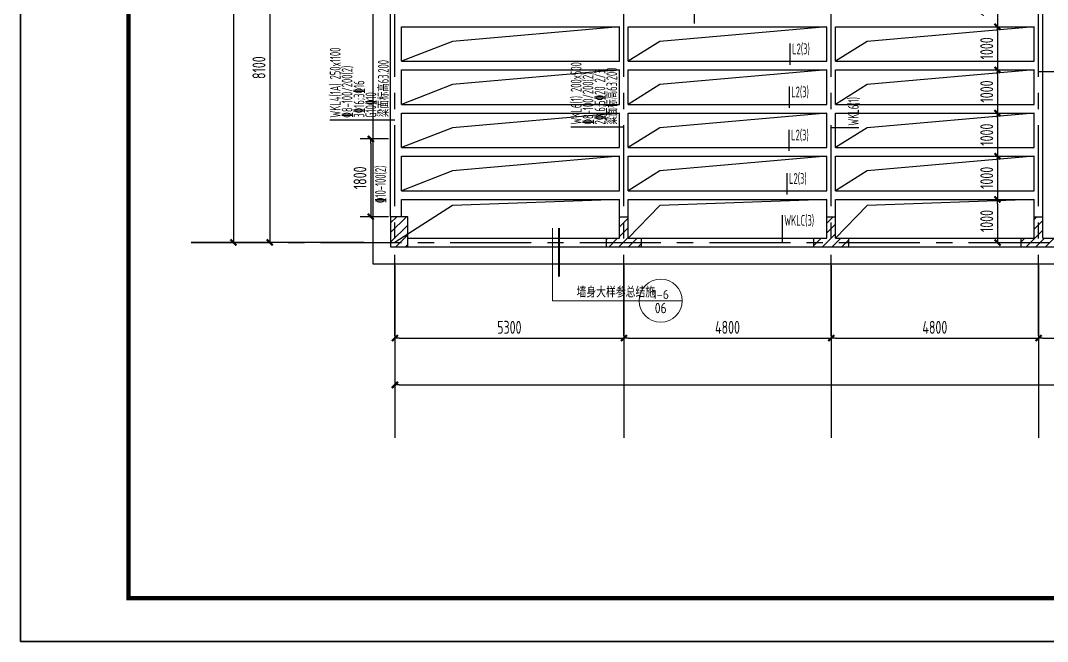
# Model space of a CAD drawing. Extents: x 580289 to 1106878, y -144605 to 78052.
# Drawn here: x 924820 to 948594, y 18547 to 32931 of the extents above; entities that cross this region are included whole.
import ezdxf
from ezdxf.enums import TextEntityAlignment as Align

# ---------------------------------------------------------------- set-up
doc = ezdxf.new("R2010")
doc.units = 0
doc.header["$LTSCALE"] = 100
doc.linetypes.add('CENTER', pattern=[2, 1.25, -0.25, 0.25, -0.25])
doc.layers.get('0').update_dxf_attribs({"linetype": 'CONTINUOUS'})
doc.layers.get('Defpoints').update_dxf_attribs({"linetype": 'CONTINUOUS'})
for name, color, linetype in [('AXIS', 3, 'CONTINUOUS'), ('COLU', 7, 'CONTINUOUS'), ('DIM', 3, 'CONTINUOUS'), ('PAXIS', 253, 'CENTER'), ('T图框', 7, 'CONTINUOUS'), ('图框', 254, 'CONTINUOUS'), ('垂直标注', 2, 'CONTINUOUS'), ('建筑隐线', 115, 'CONTINUOUS'), ('梁', 4, 'CONTINUOUS'), ('水平标注', 2, 'CONTINUOUS'), ('零厚板', 7, 'CONTINUOUS')]:
    doc.layers.add(name, color=color, linetype=linetype)
doc.layers.add('DIM_IDEN', color=1, linetype='CONTINUOUS', lineweight=18)
doc.styles.add('_TCH_LABEL', font='tssdeng.shx', dxfattribs={"width": 0.7, "bigfont": 'tssdchn.shx'})
doc.styles.get("Standard").update_dxf_attribs({"font": 'tssdeng.shx', "width": 0.7, "bigfont": 'tssdchn.shx'})
doc.styles.add('TSSD_Dimension', font='Tssdeng.shx', dxfattribs={"width": 0.7, "bigfont": 'tssdchn.shx'})
doc.dimstyles.new('TSSD_100_100$0', dxfattribs={"dimtxt": 300, "dimasz": 100, "dimexe": 250, "dimexo": 250, "dimgap": 100, "dimtad": 1, "dimdec": 0, "dimzin": 0, "dimdsep": 46, "dimtxsty": 'TSSD_Dimension', "dimblk": '_TSDBK', "dimblk1": '_TSDBK', "dimblk2": '_TSDBK', "dimsah": 1, "dimcen": 0, "dimclrt": 7, "dimadec": 0, "dimazin": 0, "dimtfac": 1, "dimtdec": 0, "dimtix": 1, "dimtmove": 2, "dimatfit": 3, "dimldrblk": '_TSDBK', "dimfxl": 1, "dimtolj": 1, "dimtzin": 0, "dimarcsym": 0})

# ---------------------------------------------------------------- blocks, each defined once
blk = doc.blocks.new('A$C72C84CBD')
at = {"layer": '图框', "color": 0}
for points in [[(0, 0), (0, 59400), (84100, 59400), (84100, 0)], [(0, 0), (84100, 0), (84100, 59400), (0, 59400)]]:
    blk.add_lwpolyline(points, close=True, dxfattribs=at)
at = {"layer": '图框', "color": 0, "const_width": 100}
blk.add_lwpolyline([(2500, 1000), (83100, 1000), (83100, 58400), (2500, 58400)], close=True, dxfattribs=at)
blk = doc.blocks.new('图框')
at = {"layer": 'T图框', "color": 4}
blk.add_blockref('A$C72C84CBD', (602717, 102744), dxfattribs=at)
blk = doc.blocks.new('_TSDBK')
blk.add_line((-1, 0), (0, 0))
at = {"const_width": 0.5}
blk.add_lwpolyline([(-0.7, -0.7), (0.7, 0.7)], dxfattribs=at)
blk = doc.blocks.new('*D1759')
at = {"layer": 'Defpoints', "color": 0}
for p in [(930589, 35889), (930589, 27789), (930589, 27789)]:
    blk.add_point(p, dxfattribs=at)
at = {"layer": 'DIM', "color": 0, "lineweight": -2}
for p, q in [((930589, 35789), (930589, 27889)), ((930839, 27789), (930839, 27789))]:
    blk.add_line(p, q, dxfattribs=at)
at = {"layer": 'DIM', "color": 0, "lineweight": -2, "xscale": 100, "yscale": 100, "zscale": 100}
for p, rotation in [((930589, 35889), 90), ((930589, 27789), 270)]:
    blk.add_blockref('_TSDBK', p, dxfattribs=dict(at, rotation=rotation))
at = {"layer": 'DIM', "color": 7, "insert": (930339, 31839), "char_height": 300, "attachment_point": 5, "rotation": 90, "style": 'TSSD_Dimension'}
blk.add_mtext('\\A1;8100', dxfattribs=at)
blk = doc.blocks.new('*D1776')
at = {"layer": 'Defpoints', "color": 0}
for p in [(933487, 25629), (938787, 25629), (938787, 25574)]:
    blk.add_point(p, dxfattribs=at)
at = {"layer": 'DIM', "color": 0, "lineweight": -2}
for p, q in [((933587, 25574), (938687, 25574)), ((933487, 25379), (933487, 25324)), ((938787, 25379), (938787, 25324))]:
    blk.add_line(p, q, dxfattribs=at)
at = {"layer": 'DIM', "color": 0, "lineweight": -2, "xscale": 100, "yscale": 100, "zscale": 100, "rotation": 180}
blk.add_blockref('_TSDBK', (933487, 25574), dxfattribs=at)
at = {"layer": 'DIM', "color": 0, "lineweight": -2, "xscale": 100, "yscale": 100, "zscale": 100}
blk.add_blockref('_TSDBK', (938787, 25574), dxfattribs=at)
at = {"layer": 'DIM', "color": 7, "insert": (936137, 25824), "char_height": 300, "attachment_point": 5, "style": 'TSSD_Dimension'}
blk.add_mtext('\\A1;5300', dxfattribs=at)
blk = doc.blocks.new('*D1777')
at = {"layer": 'Defpoints', "color": 0}
for p in [(938787, 25629), (943587, 25629), (943587, 25574)]:
    blk.add_point(p, dxfattribs=at)
at = {"layer": 'DIM', "color": 0, "lineweight": -2}
for p, q in [((938887, 25574), (943487, 25574)), ((938787, 25379), (938787, 25324)), ((943587, 25379), (943587, 25324))]:
    blk.add_line(p, q, dxfattribs=at)
at = {"layer": 'DIM', "color": 0, "lineweight": -2, "xscale": 100, "yscale": 100, "zscale": 100, "rotation": 180}
blk.add_blockref('_TSDBK', (938787, 25574), dxfattribs=at)
at = {"layer": 'DIM', "color": 0, "lineweight": -2, "xscale": 100, "yscale": 100, "zscale": 100}
blk.add_blockref('_TSDBK', (943587, 25574), dxfattribs=at)
at = {"layer": 'DIM', "color": 7, "insert": (941187, 25824), "char_height": 300, "attachment_point": 5, "style": 'TSSD_Dimension'}
blk.add_mtext('\\A1;4800', dxfattribs=at)
blk = doc.blocks.new('*D1778')
at = {"layer": 'Defpoints', "color": 0}
for p in [(943587, 25629), (948387, 25574), (948387, 25574)]:
    blk.add_point(p, dxfattribs=at)
at = {"layer": 'DIM', "color": 0, "lineweight": -2}
for p, q in [((943687, 25574), (948287, 25574)), ((943587, 25379), (943587, 25324))]:
    blk.add_line(p, q, dxfattribs=at)
at = {"layer": 'DIM', "color": 0, "lineweight": -2, "xscale": 100, "yscale": 100, "zscale": 100, "rotation": 180}
blk.add_blockref('_TSDBK', (943587, 25574), dxfattribs=at)
at = {"layer": 'DIM', "color": 0, "lineweight": -2, "xscale": 100, "yscale": 100, "zscale": 100}
blk.add_blockref('_TSDBK', (948387, 25574), dxfattribs=at)
at = {"layer": 'DIM', "color": 7, "insert": (945987, 25824), "char_height": 300, "attachment_point": 5, "style": 'TSSD_Dimension'}
blk.add_mtext('\\A1;4800', dxfattribs=at)
blk = doc.blocks.new('*D1779')
at = {"layer": 'Defpoints', "color": 0}
for p in [(948387, 25574), (953187, 25574), (953187, 25574)]:
    blk.add_point(p, dxfattribs=at)
at = {"layer": 'DIM', "color": 0, "lineweight": -2}
for p, q in [((953187, 25824), (953187, 25824)), ((948487, 25574), (953087, 25574))]:
    blk.add_line(p, q, dxfattribs=at)
at = {"layer": 'DIM', "color": 0, "lineweight": -2, "xscale": 100, "yscale": 100, "zscale": 100, "rotation": 180}
blk.add_blockref('_TSDBK', (948387, 25574), dxfattribs=at)
at = {"layer": 'DIM', "color": 0, "lineweight": -2, "xscale": 100, "yscale": 100, "zscale": 100}
blk.add_blockref('_TSDBK', (953187, 25574), dxfattribs=at)
at = {"layer": 'DIM', "color": 7, "insert": (950787, 25824), "char_height": 300, "attachment_point": 5, "style": 'TSSD_Dimension'}
blk.add_mtext('\\A1;4800', dxfattribs=at)
blk = doc.blocks.new('*D1784')
at = {"layer": 'Defpoints', "color": 0}
for p in [(929564, 42089), (929564, 27789), (929748, 27789)]:
    blk.add_point(p, dxfattribs=at)
at = {"layer": 'DIM', "color": 0, "lineweight": -2}
for p, q in [((929814, 42089), (929998, 42089)), ((929748, 41989), (929748, 27889)), ((929814, 27789), (929998, 27789))]:
    blk.add_line(p, q, dxfattribs=at)
at = {"layer": 'DIM', "color": 0, "lineweight": -2, "xscale": 100, "yscale": 100, "zscale": 100}
for p, rotation in [((929748, 42089), 90), ((929748, 27789), 270)]:
    blk.add_blockref('_TSDBK', p, dxfattribs=dict(at, rotation=rotation))
at = {"layer": 'DIM', "color": 7, "insert": (929498, 34939), "char_height": 300, "attachment_point": 5, "rotation": 90, "style": 'TSSD_Dimension'}
blk.add_mtext('\\A1;14300', dxfattribs=at)
blk = doc.blocks.new('*D1787')
at = {"layer": 'Defpoints', "color": 0}
for p in [(933487, 24490), (972887, 24490), (972887, 24490)]:
    blk.add_point(p, dxfattribs=at)
at = {"layer": 'DIM', "color": 0, "lineweight": -2}
for p, q in [((933587, 24490), (972787, 24490)), ((933487, 24240), (933487, 24240))]:
    blk.add_line(p, q, dxfattribs=at)
at = {"layer": 'DIM', "color": 0, "lineweight": -2, "xscale": 100, "yscale": 100, "zscale": 100, "rotation": 180}
blk.add_blockref('_TSDBK', (933487, 24490), dxfattribs=at)
at = {"layer": 'DIM', "color": 0, "lineweight": -2, "xscale": 100, "yscale": 100, "zscale": 100}
blk.add_blockref('_TSDBK', (972887, 24490), dxfattribs=at)
at = {"layer": 'DIM', "color": 7, "insert": (953187, 24740), "char_height": 300, "attachment_point": 5, "style": 'TSSD_Dimension'}
blk.add_mtext('\\A1;39400', dxfattribs=at)
blk = doc.blocks.new('*D1795')
at = {"layer": 'Defpoints', "color": 0}
for p in [(933587, 30187), (932929, 28387), (933587, 28387)]:
    blk.add_point(p, dxfattribs=at)
at = {"layer": 'DIM', "color": 0, "lineweight": -2}
for p, q in [((933337, 30187), (932679, 30187)), ((932929, 30087), (932929, 28487)), ((933337, 28387), (932679, 28387))]:
    blk.add_line(p, q, dxfattribs=at)
at = {"layer": 'DIM', "color": 0, "lineweight": -2, "xscale": 100, "yscale": 100, "zscale": 100}
for p, rotation in [((932929, 30187), 90), ((932929, 28387), 270)]:
    blk.add_blockref('_TSDBK', p, dxfattribs=dict(at, rotation=rotation))
at = {"layer": 'DIM', "color": 7, "insert": (932679, 29287), "char_height": 300, "attachment_point": 5, "rotation": 90, "style": 'TSSD_Dimension'}
blk.add_mtext('\\A1;1800', dxfattribs=at)
blk = doc.blocks.new('*D1799')
at = {"layer": 'Defpoints', "color": 0}
for p in [(947443, 33787), (947437, 32787), (947443, 32787)]:
    blk.add_point(p, dxfattribs=at)
at = {"layer": 'DIM', "color": 0, "lineweight": -2}
for p, q in [((947193, 33787), (947187, 33787)), ((947437, 33687), (947437, 32887)), ((947193, 32787), (947187, 32787))]:
    blk.add_line(p, q, dxfattribs=at)
at = {"layer": 'DIM', "color": 0, "lineweight": -2, "xscale": 100, "yscale": 100, "zscale": 100}
for p, rotation in [((947437, 33787), 90), ((947437, 32787), 270)]:
    blk.add_blockref('_TSDBK', p, dxfattribs=dict(at, rotation=rotation))
at = {"layer": 'DIM', "color": 7, "insert": (947187, 33287), "char_height": 300, "attachment_point": 5, "rotation": 90, "style": 'TSSD_Dimension'}
blk.add_mtext('\\A1;1000', dxfattribs=at)
blk = doc.blocks.new('*D1800')
at = {"layer": 'Defpoints', "color": 0}
for p in [(947443, 32787), (947391, 31787), (947437, 31787)]:
    blk.add_point(p, dxfattribs=at)
at = {"layer": 'DIM', "color": 0, "lineweight": -2}
for p, q in [((947193, 32787), (947187, 32787)), ((947437, 32687), (947437, 31887)), ((947641, 31787), (947687, 31787))]:
    blk.add_line(p, q, dxfattribs=at)
at = {"layer": 'DIM', "color": 0, "lineweight": -2, "xscale": 100, "yscale": 100, "zscale": 100}
for p, rotation in [((947437, 32787), 90), ((947437, 31787), 270)]:
    blk.add_blockref('_TSDBK', p, dxfattribs=dict(at, rotation=rotation))
at = {"layer": 'DIM', "color": 7, "insert": (947187, 32287), "char_height": 300, "attachment_point": 5, "rotation": 90, "style": 'TSSD_Dimension'}
blk.add_mtext('\\A1;1000', dxfattribs=at)
blk = doc.blocks.new('*D1801')
at = {"layer": 'Defpoints', "color": 0}
for p in [(947391, 31787), (947391, 30787), (947437, 30787)]:
    blk.add_point(p, dxfattribs=at)
at = {"layer": 'DIM', "color": 0, "lineweight": -2}
for p, q in [((947437, 31687), (947437, 30887)), ((947641, 31787), (947687, 31787)), ((947641, 30787), (947687, 30787))]:
    blk.add_line(p, q, dxfattribs=at)
at = {"layer": 'DIM', "color": 0, "lineweight": -2, "xscale": 100, "yscale": 100, "zscale": 100}
for p, rotation in [((947437, 31787), 90), ((947437, 30787), 270)]:
    blk.add_blockref('_TSDBK', p, dxfattribs=dict(at, rotation=rotation))
at = {"layer": 'DIM', "color": 7, "insert": (947187, 31287), "char_height": 300, "attachment_point": 5, "rotation": 90, "style": 'TSSD_Dimension'}
blk.add_mtext('\\A1;1000', dxfattribs=at)
blk = doc.blocks.new('*D1802')
at = {"layer": 'Defpoints', "color": 0}
for p in [(947391, 30787), (947367, 29787), (947437, 29787)]:
    blk.add_point(p, dxfattribs=at)
at = {"layer": 'DIM', "color": 0, "lineweight": -2}
for p, q in [((947437, 30687), (947437, 29887)), ((947641, 30787), (947687, 30787)), ((947617, 29787), (947687, 29787))]:
    blk.add_line(p, q, dxfattribs=at)
at = {"layer": 'DIM', "color": 0, "lineweight": -2, "xscale": 100, "yscale": 100, "zscale": 100}
for p, rotation in [((947437, 30787), 90), ((947437, 29787), 270)]:
    blk.add_blockref('_TSDBK', p, dxfattribs=dict(at, rotation=rotation))
at = {"layer": 'DIM', "color": 7, "insert": (947187, 30287), "char_height": 300, "attachment_point": 5, "rotation": 90, "style": 'TSSD_Dimension'}
blk.add_mtext('\\A1;1000', dxfattribs=at)
blk = doc.blocks.new('*D1803')
at = {"layer": 'Defpoints', "color": 0}
for p in [(947307, 29787), (947307, 28787), (947437, 28787)]:
    blk.add_point(p, dxfattribs=at)
at = {"layer": 'DIM', "color": 0, "lineweight": -2}
for p, q in [((947557, 29787), (947687, 29787)), ((947437, 29687), (947437, 28887)), ((947557, 28787), (947687, 28787))]:
    blk.add_line(p, q, dxfattribs=at)
at = {"layer": 'DIM', "color": 0, "lineweight": -2, "xscale": 100, "yscale": 100, "zscale": 100}
for p, rotation in [((947437, 29787), 90), ((947437, 28787), 270)]:
    blk.add_blockref('_TSDBK', p, dxfattribs=dict(at, rotation=rotation))
at = {"layer": 'DIM', "color": 7, "insert": (947187, 29287), "char_height": 300, "attachment_point": 5, "rotation": 90, "style": 'TSSD_Dimension'}
blk.add_mtext('\\A1;1000', dxfattribs=at)
blk = doc.blocks.new('*D1804')
at = {"layer": 'Defpoints', "color": 0}
for p in [(947307, 28787), (947307, 27787), (947437, 27787)]:
    blk.add_point(p, dxfattribs=at)
at = {"layer": 'DIM', "color": 0, "lineweight": -2}
for p, q in [((947557, 28787), (947687, 28787)), ((947437, 28687), (947437, 27887)), ((947557, 27787), (947687, 27787))]:
    blk.add_line(p, q, dxfattribs=at)
at = {"layer": 'DIM', "color": 0, "lineweight": -2, "xscale": 100, "yscale": 100, "zscale": 100}
for p, rotation in [((947437, 28787), 90), ((947437, 27787), 270)]:
    blk.add_blockref('_TSDBK', p, dxfattribs=dict(at, rotation=rotation))
at = {"layer": 'DIM', "color": 7, "insert": (947187, 28287), "char_height": 300, "attachment_point": 5, "rotation": 90, "style": 'TSSD_Dimension'}
blk.add_mtext('\\A1;1000', dxfattribs=at)

msp = doc.modelspace()

# ---------------------------------------------------------------- hatches: boundary and pattern name
at = {"layer": 'COLU'}
h = msp.add_hatch(dxfattribs=at)
h.set_pattern_fill('ANSI31', color=256, scale=50, style=0)
h.set_pattern_definition([(45, (824765.89, -9209.69), (-112.2532, 112.2532), [])])
h.paths.add_polyline_path([(933287.2, 41687.2), (933287.2, 42187.2), (933787.2, 42187.2), (933787.2, 41987.2), (933487.2, 41987.2), (933487.2, 41687.2)])
h.paths.add_polyline_path([(933787.2, 27687.2), (933787.2, 28387.2), (933387.2, 28387.2), (933387.2, 27687.2)])
h.paths.add_polyline_path([(973087.2, 41687.2), (973087.2, 42187.2), (972587.2, 42187.2), (972587.2, 41987.2), (972887.2, 41987.2), (972887.2, 41687.2)])
h.paths.add_polyline_path([(973087.2, 37187.2), (973087.2, 37687.2), (972887.2, 37687.2), (972887.2, 37387.2), (972587.2, 37387.2), (972587.2, 37187.2)])
h.paths.add_polyline_path([(972987.2, 35287.2), (972987.2, 35987.2), (972487.2, 35987.2), (972487.2, 35787.2), (972787.2, 35787.2), (972787.2, 35287.2)])
h.paths.add_polyline_path([(972587.2, 28387.2), (972587.2, 27687.2), (972987.2, 27687.2), (972987.2, 28387.2)])
h.paths.add_polyline_path([(970487.2, 41687.2), (970487.2, 41987.2), (970787.2, 41987.2), (970787.2, 42187.2), (970287.2, 42187.2), (970287.2, 41687.2)])
h.paths.add_polyline_path([(970787.2, 37187.2), (970787.2, 37387.2), (970487.2, 37387.2), (970487.2, 37687.2), (970287.2, 37687.2), (970287.2, 37187.2)])
h.paths.add_polyline_path([(953587.2, 27687.2), (953587.2, 27887.2), (953287.2, 27887.2), (953287.2, 28187.2), (953087.2, 28187.2), (953087.2, 27887.2), (952787.2, 27887.2), (952787.2, 27687.2)])
h.paths.add_polyline_path([(936087.2, 41687.2), (936087.2, 42187.2), (935587.2, 42187.2), (935587.2, 41987.2), (935887.2, 41987.2), (935887.2, 41687.2)])
h.paths.add_polyline_path([(936087.2, 37187.2), (936087.2, 37687.2), (935887.2, 37687.2), (935887.2, 37387.2), (935587.2, 37387.2), (935587.2, 37187.2)])
h.paths.add_polyline_path([(933787.2, 37187.2), (933787.2, 37387.2), (933487.2, 37387.2), (933487.2, 37687.2), (933287.2, 37687.2), (933287.2, 37187.2)])
h.paths.add_polyline_path([(933587.2, 35287.2), (933587.2, 35787.2), (933887.2, 35787.2), (933887.2, 35987.2), (933387.2, 35987.2), (933387.2, 35287.2)])
h.paths.add_polyline_path([(967687.2, 35287.2), (967487.2, 35287.2), (967487.2, 35787.2), (967187.2, 35787.2), (967187.2, 35987.2), (967687.2, 35987.2), (967987.2, 35987.2), (967987.2, 35787.2), (967687.2, 35787.2)])
h.paths.add_polyline_path([(962887.2, 35287.2), (962687.2, 35287.2), (962687.2, 35787.2), (962387.2, 35787.2), (962387.2, 35987.2), (962887.2, 35987.2), (963187.2, 35987.2), (963187.2, 35787.2), (962887.2, 35787.2)])
h.paths.add_polyline_path([(943687.2, 35287.2), (943487.2, 35287.2), (943487.2, 35787.2), (943187.2, 35787.2), (943187.2, 35987.2), (943687.2, 35987.2), (943987.2, 35987.2), (943987.2, 35787.2), (943687.2, 35787.2)])
h.paths.add_polyline_path([(967187.2, 27687.2), (967187.2, 27887.2), (967487.2, 27887.2), (967487.2, 28387.2), (967687.2, 28387.2), (967687.2, 27887.2), (967987.2, 27887.2), (967987.2, 27687.2), (967487.2, 27687.2)])
h.paths.add_polyline_path([(962387.2, 27687.2), (962387.2, 27887.2), (962687.2, 27887.2), (962687.2, 28387.2), (962887.2, 28387.2), (962887.2, 27887.2), (963187.2, 27887.2), (963187.2, 27687.2), (962687.2, 27687.2)])
h.paths.add_polyline_path([(957587.2, 27687.2), (957587.2, 27887.2), (957887.2, 27887.2), (957887.2, 28387.2), (958087.2, 28387.2), (958087.2, 27887.2), (958387.2, 27887.2), (958387.2, 27687.2), (957887.2, 27687.2)])
h.paths.add_polyline_path([(947987.2, 27687.2), (947987.2, 27887.2), (948287.2, 27887.2), (948287.2, 28387.2), (948487.2, 28387.2), (948487.2, 27887.2), (948787.2, 27887.2), (948787.2, 27687.2), (948287.2, 27687.2)])
h.paths.add_polyline_path([(943187.2, 27687.2), (943187.2, 27887.2), (943487.2, 27887.2), (943487.2, 28387.2), (943687.2, 28387.2), (943687.2, 27887.2), (943987.2, 27887.2), (943987.2, 27687.2), (943487.2, 27687.2)])
h.paths.add_polyline_path([(956637.2, 39587.2), (956637.2, 37387.2), (956237.2, 37387.2), (956237.2, 37187.2), (956837.2, 37187.2), (956837.2, 37687.2), (956837.2, 39787.2), (956237.2, 39787.2), (956237.2, 39587.2)])
h.paths.add_polyline_path([(949737.2, 37687.2), (949737.2, 39287.2), (949737.2, 39587.2), (950137.2, 39587.2), (950137.2, 39787.2), (949537.2, 39787.2), (949537.2, 37687.2), (949537.2, 37187.2), (950137.2, 37187.2), (950137.2, 37387.2), (949737.2, 37387.2)])
h.paths.add_polyline_path([(938387.2, 27687.2), (938387.2, 27887.2), (938687.2, 27887.2), (938687.2, 28387.2), (938887.2, 28387.2), (938887.2, 27887.2), (939187.2, 27887.2), (939187.2, 27687.2), (938687.2, 27687.2)])
h.paths.add_polyline_path([(958087.2, 35287.2), (957887.2, 35287.2), (957887.2, 35987.2), (958387.2, 35987.2), (958387.2, 35787.2), (958087.2, 35787.2)])
h.paths.add_polyline_path([(938887.2, 35287.2), (938687.2, 35287.2), (938687.2, 35787.2), (938387.2, 35787.2), (938387.2, 35987.2), (938887.2, 35987.2), (939187.2, 35987.2), (939187.2, 35787.2), (938887.2, 35787.2)])
h.paths.add_polyline_path([(948487.2, 35287.2), (948287.2, 35287.2), (948287.2, 35787.2), (947987.2, 35787.2), (947987.2, 35987.2), (948487.2, 35987.2)])
edge = h.paths.add_edge_path(flags=17)
edge.add_line((956637.2, 37687.2), (956637.2, 37387.2))

# ---------------------------------------------------------------- linework, layer by layer
at = {"layer": 'AXIS'}
for p, q in [((932767.2, 27788.5), (928767.2, 27788.5)), ((933487.2, 27261.4), (933487.2, 23261.4)), ((938787.2, 27261.4), (938787.2, 23261.4)), ((943587.2, 27261.4), (943587.2, 23261.4)), ((948387.2, 27261.4), (948387.2, 23261.4))]:
    msp.add_line(p, q, dxfattribs=at)
at = {"layer": 'COLU'}
msp.add_lwpolyline([(933787.2, 27687.2), (933787.2, 28387.2), (933387.2, 28387.2), (933387.2, 27687.2)], close=True, dxfattribs=at)
msp.add_lwpolyline([(933787.2, 27687.2), (933787.2, 28387.2), (933387.2, 28387.2), (933387.2, 27687.2)], close=True, dxfattribs=at)
msp.add_lwpolyline([(933787.2, 27687.2), (933787.2, 28387.2), (933387.2, 28387.2), (933387.2, 27687.2)], close=True, dxfattribs=at)
for points in [[(938687.2, 27887.2), (938687.2, 28387.2)], [(938687.2, 28387.2), (938887.2, 28387.2)], [(938887.2, 27887.2), (938887.2, 28387.2)], [(943487.2, 27887.2), (943487.2, 28387.2)], [(943487.2, 28387.2), (943687.2, 28387.2)], [(943687.2, 27887.2), (943687.2, 28387.2)], [(948287.2, 27887.2), (948287.2, 28387.2)], [(948287.2, 28387.2), (948487.2, 28387.2)], [(948487.2, 27887.2), (948487.2, 28387.2)], [(938387.2, 27887.2), (938687.2, 27887.2)], [(938387.2, 27687.2), (938387.2, 27887.2)], [(938887.2, 27887.2), (939187.2, 27887.2)], [(939187.2, 27887.2), (939187.2, 27687.2)], [(943187.2, 27887.2), (943487.2, 27887.2)], [(943187.2, 27687.2), (943187.2, 27887.2)], [(943687.2, 27887.2), (943987.2, 27887.2)], [(943987.2, 27887.2), (943987.2, 27687.2)], [(947987.2, 27887.2), (948287.2, 27887.2)], [(947987.2, 27687.2), (947987.2, 27887.2)], [(948487.2, 27887.2), (948787.2, 27887.2)], [(938387.2, 27687.2), (938687.2, 27687.2)], [(938687.2, 27687.2), (939187.2, 27687.2)], [(943187.2, 27687.2), (943487.2, 27687.2)], [(943487.2, 27687.2), (943987.2, 27687.2)], [(947987.2, 27687.2), (948287.2, 27687.2)], [(948287.2, 27687.2), (948787.2, 27687.2)]]:
    msp.add_lwpolyline(points, dxfattribs=at)
at = {"layer": 'DIM_IDEN', "color": 3}
for p, q in [((937137.2, 28122.2), (937137.2, 26440.4)), ((937137.2, 26440.4), (939140.7, 26440.4)), ((940140.7, 26440.4), (939140.7, 26440.4))]:
    msp.add_line(p, q, dxfattribs=at)
at = {"layer": 'DIM_IDEN', "color": 3, "const_width": 50}
msp.add_lwpolyline([(937287.2, 28122.2), (937287.2, 26997)], dxfattribs=at)
at = {"layer": 'DIM_IDEN', "color": 3}
msp.add_circle((939640.7, 26440.4), 500, dxfattribs=at)
at = {"layer": 'PAXIS', "linetype": 'CENTER', "ltscale": 15}
for p, q in [((938787.2, 25629.2), (938787.2, 44281.7)), ((943587.2, 25629.2), (943587.2, 44283)), ((948387.2, 25629.2), (948387.2, 44283)), ((933487.2, 25629.2), (933487.2, 37188.5)), ((928767.2, 27787.2), (978584.8, 27787.2))]:
    msp.add_line(p, q, dxfattribs=at)
at = {"layer": '垂直标注'}
for p, q in [((949852.3, 31741), (948387.5, 31741)), ((931980.2, 30631.1), (933488.3, 30631.1)), ((937558, 30471.8), (938787.2, 30471.8)), ((944227.2, 30445.6), (943587.2, 30445.6))]:
    msp.add_line(p, q, dxfattribs=at)
at = {"layer": '建筑隐线', "color": 6}
for points in [[(932987.2, 31187.2), (932987.2, 36922.6), (932887.2, 36922.6), (932887.2, 42587.2), (936487.2, 42587.2), (936487.2, 36387.2)], [(932987.2, 31187.2), (932987.2, 36922.6), (932887.2, 36922.6), (932887.2, 42587.2), (936487.2, 42587.2), (936487.2, 36387.2), (948487.2, 36387.2)], [(953187.2, 27287.2), (932987.2, 27287.2), (932987.2, 31587.2)], [(953187.2, 27287.2), (932987.2, 27287.2), (932987.2, 31587.2)]]:
    msp.add_lwpolyline(points, dxfattribs=at)
at = {"layer": '梁'}
for p, q in [((933387.2, 28387.2), (933387.2, 35287.2)), ((948487.2, 28387.2), (948487.2, 35287.2)), ((933637.1, 32787.2), (938687.2, 32787.2)), ((933637.1, 31987.2), (933637.1, 32787.2)), ((938687.2, 31987.2), (938687.2, 32787.2)), ((938887.2, 32787.2), (943487.2, 32787.2)), ((938887.2, 31987.2), (938887.2, 32787.2)), ((943487.2, 31987.2), (943487.2, 32787.2)), ((943687.2, 32787.2), (948287.2, 32787.2)), ((943687.2, 31987.2), (943687.2, 32787.2)), ((948287.2, 31987.2), (948287.2, 32787.2)), ((933637.1, 31987.2), (938687.2, 31987.2)), ((938887.2, 31987.2), (943487.2, 31987.2)), ((943687.2, 31987.2), (948287.2, 31987.2)), ((933637.1, 31787.2), (938687.2, 31787.2)), ((933637.1, 30987.2), (933637.1, 31787.2)), ((938687.2, 30987.2), (938687.2, 31787.2)), ((938887.2, 31787.2), (943487.2, 31787.2)), ((938887.2, 30987.2), (938887.2, 31787.2)), ((943487.2, 30987.2), (943487.2, 31787.2)), ((943687.2, 31787.2), (948287.2, 31787.2)), ((943687.2, 30987.2), (943687.2, 31787.2)), ((948287.2, 30987.2), (948287.2, 31787.2)), ((933637.1, 30987.2), (938687.2, 30987.2)), ((938887.2, 30987.2), (943487.2, 30987.2)), ((943687.2, 30987.2), (948287.2, 30987.2)), ((933637.1, 30787.2), (938687.2, 30787.2)), ((933637.1, 29987.2), (933637.1, 30787.2)), ((938687.2, 29987.2), (938687.2, 30787.2)), ((938887.2, 30787.2), (943487.2, 30787.2)), ((938887.2, 29987.2), (938887.2, 30787.2)), ((943487.2, 29987.2), (943487.2, 30787.2)), ((943687.2, 30787.2), (948287.2, 30787.2)), ((943687.2, 29987.2), (943687.2, 30787.2)), ((948287.2, 29987.2), (948287.2, 30787.2)), ((933637.1, 29987.2), (938687.2, 29987.2)), ((938887.2, 29987.2), (943487.2, 29987.2)), ((943687.2, 29987.2), (948287.2, 29987.2)), ((933637.1, 29787.2), (938687.2, 29787.2)), ((933637.1, 28987.2), (933637.1, 29787.2)), ((938687.2, 28987.2), (938687.2, 29787.2)), ((938887.2, 29787.2), (943487.2, 29787.2)), ((938887.2, 28987.2), (938887.2, 29787.2)), ((943487.2, 28987.2), (943487.2, 29787.2)), ((943687.2, 29787.2), (948287.2, 29787.2)), ((943687.2, 28987.2), (943687.2, 29787.2)), ((948287.2, 28987.2), (948287.2, 29787.2)), ((933637.1, 28987.2), (938687.2, 28987.2)), ((933637.1, 28384.9), (933637.1, 28787.2)), ((933637.1, 28787.2), (938687.2, 28787.2)), ((938687.2, 28387.2), (938687.2, 28787.2)), ((938887.2, 28987.2), (943487.2, 28987.2)), ((938887.2, 28787.2), (943487.2, 28787.2)), ((938887.2, 28387.2), (938887.2, 28787.2)), ((943487.2, 28387.2), (943487.2, 28787.2)), ((943687.2, 28987.2), (948287.2, 28987.2)), ((943687.2, 28787.2), (948287.2, 28787.2)), ((943687.2, 28387.2), (943687.2, 28787.2)), ((948287.2, 28387.2), (948287.2, 28787.2)), ((933787.2, 27887.2), (938387.2, 27887.2)), ((939187.2, 27887.2), (943187.2, 27887.2)), ((943987.2, 27887.2), (947987.2, 27887.2)), ((933787.2, 27687.2), (938387.2, 27687.2)), ((939187.2, 27687.2), (943187.2, 27687.2)), ((943987.2, 27687.2), (947987.2, 27687.2))]:
    msp.add_line(p, q, dxfattribs=at)
at = {"layer": '水平标注'}
for p, q in [((940414.4, 34188.1), (940414.4, 32864.7)), ((942633.4, 32399.8), (942633.4, 31906.3)), ((942611.9, 31403.4), (942611.9, 30909.8)), ((942609.7, 30402.8), (942609.7, 29909.3)), ((942561.9, 29397.6), (942561.9, 28904.1)), ((942450.9, 28425.6), (942450.9, 27787.2))]:
    msp.add_line(p, q, dxfattribs=at)
at = {"layer": '零厚板'}
for points in [[(938687.2, 32787.2), (934817.1, 32447.9), (933637.1, 31987.2)], [(943487.2, 32787.2), (939617.1, 32447.9), (938887.2, 31987.2)], [(948287.2, 32787.2), (944417.1, 32447.9), (943687.2, 31987.2)], [(938687.2, 31787.2), (934817.1, 31447.9), (933637.1, 30987.2)], [(943487.2, 31787.2), (939617.1, 31447.9), (938887.2, 30987.2)], [(948287.2, 31787.2), (944417.1, 31447.9), (943687.2, 30987.2)], [(938687.2, 30787.2), (934817.1, 30447.9), (933637.1, 29987.2)], [(943487.2, 30787.2), (939617.1, 30447.9), (938887.2, 29987.2)], [(948287.2, 30787.2), (944417.1, 30447.9), (943687.2, 29987.2)], [(938687.2, 29787.2), (934817.1, 29447.9), (933637.1, 28987.2)], [(943487.2, 29787.2), (939617.1, 29447.9), (938887.2, 28987.2)], [(948287.2, 29787.2), (944417.1, 29447.9), (943687.2, 28987.2)], [(938687.2, 28787.2), (934817.1, 28647.9), (933487.2, 27787.2)], [(943487.2, 28787.2), (939617.1, 28647.9), (938887.2, 27887.2)], [(948268.4, 28787.2), (944417.1, 28647.9), (943687.2, 27887.2)]]:
    msp.add_lwpolyline(points, dxfattribs=at)

# ---------------------------------------------------------------- block references
at = {"layer": 'T图框'}
msp.add_blockref('图框', (322103.4, -84196.5), dxfattribs=at)

# ---------------------------------------------------------------- texts
at = {"layer": 'DIM_IDEN', "color": 7, "style": '_TCH_LABEL', "width": 0.7}
msp.add_text('墙身大样参总结施', height=250, dxfattribs=at).set_placement((937691.9, 26515.4))
at = {"layer": 'DIM_IDEN', "color": 7, "style": '_TCH_LABEL'}
for s, height, width, p, p2 in [('1-6', 209.51, 0.80791, (939448.7, 26482.3), (939832.8, 26482.3)), ('06', 242.45, 0.892929, (939503.3, 26149.5), (939778.1, 26149.5))]:
    msp.add_text(s, height=height, dxfattribs=dict(at, width=width)).set_placement(p, p2, align=Align.FIT)
at = {"layer": '垂直标注', "width": 0.6}
for s, p in [('WKL4(1A) 250x1100', (932230.2, 30681.1)), ('\x848-100/200(2)', (932505.2, 30681.1)), ('WKL6(1) 200x500', (937808, 30521.8)), ('粱面标高63.200', (933345, 30696.7)), ('\x848-100/200(2)', (938083, 30521.8)), ('2\x8416;5\x8420 2/3', (938358, 30521.8)), ('粱面标高63.200', (938633, 30521.8)), ('3%%13216;3%%13216', (932780.2, 30681.1)), ('G10%%13210', (933055.2, 30681.1)), ('WKL6(1) ', (944227.2, 30495.6)), ('\x8410-100(2)', (933278, 28702.3))]:
    msp.add_text(s, height=250, rotation=90, dxfattribs=at).set_placement(p)
at = {"layer": '水平标注', "width": 0.6}
for s, p in [('L2(3)', (942683.4, 32149.8)), ('L2(3)', (942661.9, 31153.4)), ('L2(3)', (942659.7, 30152.8)), ('L2(3)', (942611.9, 29147.6)), ('WKLC(3)', (942500.9, 28175.6))]:
    msp.add_text(s, height=250, dxfattribs=at).set_placement(p)

# ---------------------------------------------------------------- dimensions: what is measured, and where the dimension line sits
at = {"layer": 'DIM'}
for base, p1, p2, picture, middle in [((929748.1, 27788.5), (929564, 42088.5), (929564, 27788.5), '*D1784', (929498.1, 34938.5)), ((930589.2, 27788.5), (930589.2, 35888.5), (930589.2, 27788.5), '*D1759', (930339.2, 31838.5)), ((947436.5, 32787.2), (947442.9, 33787.2), (947442.9, 32787.2), '*D1799', (947186.5, 33287.2)), ((947436.5, 31787.2), (947442.9, 32787.2), (947391, 31787.2), '*D1800', (947186.5, 32287.2)), ((947436.5, 30787.2), (947391, 31787.2), (947391, 30787.2), '*D1801', (947186.5, 31287.2)), ((947436.5, 29787.2), (947391, 30787.2), (947366.5, 29787.2), '*D1802', (947186.5, 30287.2)), ((932928.8, 28387.2), (933587.2, 30187.2), (933587.2, 28387.2), '*D1795', (932678.8, 29287.2)), ((947436.5, 28787.2), (947306.8, 29787.2), (947306.8, 28787.2), '*D1803', (947186.5, 29287.2)), ((947436.5, 27787.2), (947306.8, 28787.2), (947306.8, 27787.2), '*D1804', (947186.5, 28287.2))]:
    dim = msp.add_linear_dim(base=base, p1=p1, p2=p2, angle=90, dimstyle='TSSD_100_100$0', dxfattribs=at)
    dim.commit()
    dim.dimension.update_dxf_attribs({"geometry": picture, "text_midpoint": middle})
for base, p1, p2, picture, middle in [((938787.2, 25574.1), (933487.2, 25629.2), (938787.2, 25629.2), '*D1776', (936137.2, 25824.1)), ((943587.2, 25574.1), (938787.2, 25629.2), (943587.2, 25629.2), '*D1777', (941187.2, 25824.1)), ((948387.2, 25574.1), (943587.2, 25629.2), (948387.2, 25574.1), '*D1778', (945987.2, 25824.1)), ((953187.2, 25574.1), (948387.2, 25574.1), (953187.2, 25574.1), '*D1779', (950787.2, 25824.1)), ((972887.2, 24490.1), (933487.2, 24490.1), (972887.2, 24490.1), '*D1787', (953187.2, 24740.1))]:
    dim = msp.add_linear_dim(base=base, p1=p1, p2=p2, dimstyle='TSSD_100_100$0', dxfattribs=at)
    dim.commit()
    dim.dimension.update_dxf_attribs({"geometry": picture, "text_midpoint": middle})

doc.saveas('drawing.dxf')
